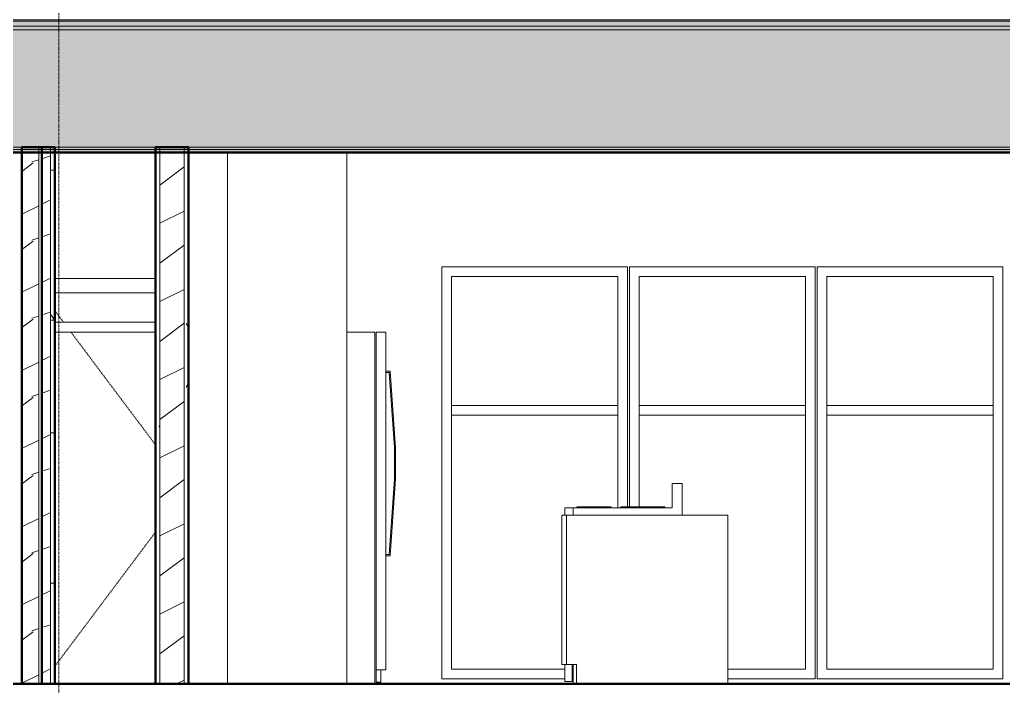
# Model space of a CAD drawing. Header units: inches. Extents: x 9610 to 16692, y -360 to 647.
# Drawn here: x 14632.6 to 14833.9, y -0.5 to 135.9 of the extents above; entities that cross this region are included whole.
import ezdxf

# ---------------------------------------------------------------- set-up
doc = ezdxf.new("R2010")
doc.units = ezdxf.units.IN
doc.header["$MEASUREMENT"] = 0
for name, pattern in [('Aligning Line 1_8_', [0.25, 0.125, -0.125]), ('Dash 1_16_', [0.125, 0.0625, -0.0625]), ('Grid Line 1_2_', [0.875, 0.5, -0.125, 0.125, -0.125])]:
    doc.linetypes.add(name, pattern=pattern)
for name, color, linetype, lineweight in [('0-4', 55, 'Continuous', 9), ('0-6', 170, 'Continuous', 5), ('A-DOOR-2', 250, 'Dash 1_16_', 9), ('A-DOOR-FRAM-1', 250, 'Continuous', 9), ('A-FLOR-10', 192, 'Continuous', 50), ('A-FLOR-3', 8, 'Continuous', 5), ('A-FLOR-4', 31, 'Continuous', 5), ('A-FLOR-5', 251, 'Continuous', 5), ('A-FLOR-LEVL-1', 51, 'Grid Line 1_2_', 9), ('A-FLOR-MCUT', 51, 'Continuous', 13), ('A-FLOR-PATT-1', 8, 'Continuous', 9), ('A-GLAZ-1', 135, 'Continuous', 13), ('A-WALL-1', 10, 'Continuous', 50), ('A-WALL-2', 7, 'Continuous', 13), ('A-WALL-3', 135, 'Continuous', 13), ('A-WALL-PATT-1', 250, 'Continuous', 9), ('A-WALL-PATT-2', 55, 'Continuous', 9), ('G-ANNO-SYMB', 111, 'Aligning Line 1_8_', 9), ('Q-CASE-3', 55, 'Continuous', 9), ('Q-SPCQ-1', 55, 'Continuous', 9), ('S-GRID-1', 1, 'Grid Line 1_2_', 9)]:
    doc.layers.add(name, color=color, linetype=linetype, lineweight=lineweight)
pattern_1 = [(0, (3257.106, 59.024), (30.72, 7.68), [1.267, -21.773, 1.267, -21.773, -122.88]), (0, (3257.106, 59.024), (30.72, 7.68), [-46.08, 1.267, -44.813, 1.267, -21.773, -53.76]), (0, (3257.106, 59.024), (30.72, 7.68), [-115.2, 1.267, -14.093, 1.267, -37.133]), (120, (3268.626, 62.864), (-22.01108, 22.7643), [1.267, -21.773, 1.267, -21.773, -122.88]), (120, (3268.626, 62.864), (-22.01108, 22.7643), [-46.08, 1.267, -44.813, 1.267, -21.773, -53.76]), (120, (3268.626, 62.864), (-22.01108, 22.7643), [-115.2, 1.267, -14.093, 1.267, -37.133]), (240, (3272.466, 78.224), (-8.70892, -30.4443), [1.267, -21.773, 1.267, -21.773, -122.88]), (240, (3272.466, 78.224), (-8.70892, -30.4443), [-46.08, 1.267, -44.813, 1.267, -21.773, -53.76]), (240, (3272.466, 78.224), (-8.70892, -30.4443), [-115.2, 1.267, -14.093, 1.267, -37.133])]
pattern_2 = [(216.87, (3263.504, 75.018), (47.980943, 31.987086), [7.997, -71.971]), (206.565, (3273.1, 70.22), (-15.99371, -15.99413), [17.881, -17.881]), (198.435, (3273.1, 62.223), (-31.98674, -15.99388), [10.115, -40.461])]

# ---------------------------------------------------------------- blocks, each defined once
blk = doc.blocks.new('Single-Flush - 30_ x 80_-1421383-BUILDING SECTION - NORTH_SOUTH - LOOKING WEST')
at = {"layer": 'A-DOOR-2'}
for p, q in [((3480.49, 76.43), (3482.31, 74)), ((3483.81, 72), (3501.15, 48.89)), ((3480.49, 3.57), (3501.15, 31.11))]:
    blk.add_line(p, q, dxfattribs=at)
at = {"layer": 'A-DOOR-FRAM-1'}
for p, q in [((3501.15, 83), (3480.49, 83)), ((3480.49, 80), (3501.15, 80))]:
    blk.add_line(p, q, dxfattribs=at)
blk = doc.blocks.new('OD_CW_Closet - OD_CW_Closet-1943764-BUILDING SECTION - NORTH_SOUTH - LOOKING WEST')
at = {"layer": 'Q-CASE-3'}
for p, q in [((3501.15, 74), (3480.49, 74)), ((3480.49, 72), (3501.15, 72))]:
    blk.add_line(p, q, dxfattribs=at)
blk = doc.blocks.new('Refrigerator_-_Side-by-Side_6047 - 36_ X 30_-1372843-BUILDING SECTION - NORTH_SOUTH - LOOKING WEST')
at = {"layer": 'Q-SPCQ-1'}
for p, q in [((3546, 72), (3540.25, 72)), ((3546, 0), (3546, 72)), ((3546.25, 2.87), (3546.25, 72)), ((3546.25, 72), (3548.25, 72)), ((3548.25, 72), (3548.25, 2.87)), ((3549.15, 64), (3548.25, 64)), ((3548.25, 63.75), (3548.92, 63.75)), ((3548.92, 63.75), (3550, 48.28)), ((3550.25, 48.29), (3549.15, 64)), ((3550, 48.28), (3550, 41.95)), ((3550.25, 41.94), (3550.25, 48.29)), ((3550, 41.95), (3548.92, 26.48)), ((3549.15, 26.23), (3550.25, 41.94)), ((3548.92, 26.48), (3548.25, 26.48)), ((3548.25, 26.23), (3549.15, 26.23)), ((3547.25, 2.87), (3546.25, 2.87)), ((3546.25, 2.87), (3546.25, 0.37)), ((3548.25, 2.87), (3546.25, 2.87)), ((3547.25, 0.37), (3547.25, 2.87)), ((3546.25, 0.37), (3547.25, 0.37))]:
    blk.add_line(p, q, dxfattribs=at)
blk = doc.blocks.new('Range - 24_ x 24_-1352610-BUILDING SECTION - NORTH_SOUTH - LOOKING WEST')
at = {"layer": 'Q-SPCQ-1'}
for p, q in [((3608.87, 41), (3606.87, 41)), ((3606.87, 41), (3606.87, 36)), ((3608.87, 41), (3608.87, 34.5)), ((3587.37, 36.25), (3587.37, 36)), ((3587.43, 36.25), (3587.84, 36.25)), ((3587.87, 36.25), (3587.87, 36)), ((3587.87, 36.25), (3590.87, 36.25)), ((3590.87, 36.25), (3593.87, 36.25)), ((3593.87, 36), (3593.87, 36.25)), ((3593.9, 36.25), (3594.32, 36.25)), ((3594.37, 36), (3594.37, 36.25)), ((3596.37, 36.25), (3596.37, 36)), ((3596.37, 36.25), (3597.84, 36.25)), ((3597.87, 36.25), (3597.87, 36)), ((3597.87, 36.25), (3600.87, 36.25)), ((3600.87, 36.25), (3603.87, 36.25)), ((3603.87, 36), (3603.87, 36.25)), ((3603.91, 36.25), (3605.37, 36.25)), ((3605.37, 36), (3605.37, 36.25)), ((3584.87, 34.5), (3584.87, 36)), ((3584.87, 36), (3586.62, 36)), ((3586.62, 34.5), (3586.62, 36)), ((3606.87, 36), (3586.62, 36)), ((3586.62, 36), (3586.62, 34.5)), ((3584.87, 0.5), (3584.87, 4)), ((3586.37, 4), (3586.37, 0.5)), ((3586.62, 0), (3586.62, 4)), ((3586.37, 0.5), (3584.87, 0.5))]:
    blk.add_line(p, q, dxfattribs=at)
blk = doc.blocks.new('OD_CW_Base Cabinet - OD_CW_Base Cabinet-2100134-BUILDING SECTION - NORTH_SOUTH - LOOKING WEST')
at = {"layer": 'Q-CASE-3'}
for p, q in [((3584.25, 34.5), (3584.25, 4)), ((3585.25, 34.5), (3584.25, 34.5)), ((3585.25, 4), (3585.25, 34.5)), ((3585.25, 34.5), (3585.25, 4)), ((3618.25, 34.5), (3585.25, 34.5)), ((3618.25, 0), (3618.25, 34.5)), ((3584.25, 4), (3585.25, 4)), ((3585.25, 4), (3587.25, 4)), ((3587.25, 4), (3587.25, 0))]:
    blk.add_line(p, q, dxfattribs=at)
blk = doc.blocks.new('CTR - 1st Phase - Unit Layouts_rvt-2-BUILDING SECTION - NORTH_SOUTH - LOOKING WEST')
at = {"layer": 'A-WALL-PATT-1'}
h = blk.add_hatch(dxfattribs=at)
h.set_pattern_fill('FP_43', color=256, style=0, pattern_type=2)
h.set_pattern_definition(pattern_1)
h.paths.add_polyline_path([(3477.22, 0), (3477.85, 0), (3477.85, 108.75), (3477.22, 108.75), (3477.22, 0.61)], flags=0)
h = blk.add_hatch(dxfattribs=at)
h.set_pattern_fill('FP_43', color=256, style=0, pattern_type=2)
h.set_pattern_definition(pattern_1)
h.paths.add_polyline_path([(3480.49, 0), (3480.49, 108.75), (3479.61, 108.75), (3479.61, 0)], flags=0)
h = blk.add_hatch(dxfattribs=at)
h.set_pattern_fill('FP_43', color=256, style=0, pattern_type=2)
h.set_pattern_definition(pattern_1)
h.paths.add_polyline_path([(3501.15, 0), (3502.03, 0), (3502.03, 108.75), (3501.15, 108.75), (3501.15, 22.68)], flags=0)
h = blk.add_hatch(dxfattribs=at)
h.set_pattern_fill('FP_43', color=256, style=0, pattern_type=2)
h.set_pattern_definition(pattern_1)
h.paths.add_polyline_path([(3507.86, 0), (3507.86, 108.75), (3506.98, 108.75), (3506.98, 0), (3507.81, 0)], flags=0)
at = {"layer": 'A-WALL-PATT-2'}
h = blk.add_hatch(dxfattribs=at)
h.set_pattern_fill('FP_46', color=256, style=0, pattern_type=2)
h.set_pattern_definition(pattern_2)
h.paths.add_polyline_path([(3473.78, 0), (3477.22, 0), (3477.22, 108.75), (3473.78, 108.75), (3473.78, 0.61)], flags=0)
h = blk.add_hatch(dxfattribs=at)
h.set_pattern_fill('FP_46', color=256, style=0, pattern_type=2)
h.set_pattern_definition(pattern_2)
h.paths.add_polyline_path([(3479.61, 0), (3479.61, 108.75), (3477.85, 108.75), (3477.85, 0)], flags=0)
h = blk.add_hatch(dxfattribs=at)
h.set_pattern_fill('FP_46', color=256, style=0, pattern_type=2)
h.set_pattern_definition(pattern_2)
h.paths.add_polyline_path([(3506.98, 0), (3506.98, 108.75), (3502.03, 108.75), (3502.03, 0)], flags=0)
at = {"layer": 'A-WALL-1'}
for p, q in [((3477.85, 109.87), (3473.78, 109.87)), ((3473.78, 109.87), (3473.78, 0)), ((3477.85, 0), (3477.85, 109.87)), ((3480.49, 109.87), (3477.85, 109.87)), ((3477.85, 109.87), (3477.85, 0)), ((3480.49, 0), (3480.49, 109.87)), ((3507.86, 109.87), (3501.15, 109.87)), ((3501.15, 109.87), (3501.15, 0)), ((3507.86, 0), (3507.86, 109.87)), ((3473.78, 0), (3477.85, 0)), ((3477.85, 0), (3480.49, 0)), ((3501.15, 0), (3507.86, 0))]:
    blk.add_line(p, q, dxfattribs=at)
at = {"layer": 'A-WALL-2'}
for p, q in [((3477.22, 0), (3477.22, 109.87)), ((3479.61, 109.87), (3479.61, 0)), ((3502.03, 109.87), (3502.03, 0)), ((3506.98, 109.87), (3506.98, 0))]:
    blk.add_line(p, q, dxfattribs=at)
at = {"layer": 'A-WALL-3'}
for p, q in [((3515.88, 108.75), (3515.88, 0)), ((3540.25, 0), (3540.25, 108.75))]:
    blk.add_line(p, q, dxfattribs=at)
at = {"layer": '0-4'}
for name in ['Single-Flush - 30_ x 80_-1421383-BUILDING SECTION - NORTH_SOUTH - LOOKING WEST', 'OD_CW_Closet - OD_CW_Closet-1943764-BUILDING SECTION - NORTH_SOUTH - LOOKING WEST', 'Refrigerator_-_Side-by-Side_6047 - 36_ X 30_-1372843-BUILDING SECTION - NORTH_SOUTH - LOOKING WEST', 'Range - 24_ x 24_-1352610-BUILDING SECTION - NORTH_SOUTH - LOOKING WEST', 'OD_CW_Base Cabinet - OD_CW_Base Cabinet-2100134-BUILDING SECTION - NORTH_SOUTH - LOOKING WEST']:
    blk.add_blockref(name, (0, 0), dxfattribs=at)
blk = doc.blocks.new('_THE_ WINDOW _ DOOR - Window - 1st Floor-V88-BUILDING SECTION - NORTH_SOUTH - LOOKING WEST')
at = {"layer": 'A-GLAZ-1'}
for p, q in [((3561.71, 83.37), (3595.74, 83.37)), ((3561.71, 3), (3561.71, 83.37)), ((3595.74, 83.37), (3595.74, 36)), ((3561.71, 57), (3561.71, 55)), ((3595.74, 57), (3561.71, 57)), ((3595.74, 55), (3595.74, 57)), ((3561.71, 55), (3595.74, 55)), ((3584.87, 3), (3561.71, 3)), ((3586.62, 3), (3586.37, 3))]:
    blk.add_line(p, q, dxfattribs=at)
blk = doc.blocks.new('_THE_ WINDOW _ DOOR - Window - 1st Floor-V108-BUILDING SECTION - NORTH_SOUTH - LOOKING WEST')
at = {"layer": 'A-GLAZ-1'}
for p, q in [((3600.11, 83.37), (3634.14, 83.37)), ((3600.11, 36.25), (3600.11, 83.37)), ((3634.14, 83.37), (3634.14, 3)), ((3600.11, 57), (3600.11, 55)), ((3634.14, 57), (3600.11, 57)), ((3634.14, 55), (3634.14, 57)), ((3600.11, 55), (3634.14, 55)), ((3634.14, 3), (3618.25, 3))]:
    blk.add_line(p, q, dxfattribs=at)
blk = doc.blocks.new('_THE_ WINDOW _ DOOR - Window - 1st Floor-2113384-BUILDING SECTION - NORTH_SOUTH - LOOKING WEST')
at = {"layer": 'A-GLAZ-1'}
for p, q in [((3369.4, 83.37), (3403.42, 83.37)), ((3369.4, 3), (3369.4, 83.37)), ((3403.42, 83.37), (3403.42, 3)), ((3369.4, 57), (3369.4, 55)), ((3403.42, 57), (3369.4, 57)), ((3403.42, 55), (3403.42, 57)), ((3369.4, 55), (3403.42, 55)), ((3403.42, 3), (3369.4, 3))]:
    blk.add_line(p, q, dxfattribs=at)

msp = doc.modelspace()

# ---------------------------------------------------------------- hatches: boundary and pattern name
at = {"layer": 'A-FLOR-3'}
h = msp.add_hatch(color=256, dxfattribs=at)
h.paths.add_polyline_path([(15011.164, 135.625), (15011.789, 135.6574), (15011.789, 135.875), (13859.639, 135.875), (13859.639, 135.625), (14994.9257, 135.625)], flags=0)
h.paths.add_polyline_path([(13235.489, 135.625), (13683.639, 135.625), (13683.639, 135.875), (13235.489, 135.8684), (13235.489, 135.6574)], flags=0)
at = {"layer": 'A-FLOR-4'}
h = msp.add_hatch(color=256, dxfattribs=at)
h.paths.add_polyline_path([(13475.3994, 109.875), (13683.639, 109.875), (13683.639, 133.875), (13229.989, 133.875), (13229.989, 109.875), (13407.8649, 109.875)], flags=0)
h.paths.add_polyline_path([(14015.6754, 109.875), (15017.289, 109.875), (15017.289, 133.875), (13859.639, 133.875), (13859.639, 109.875), (13981.9082, 109.875)], flags=0)
at = {"layer": 'A-FLOR-5'}
h = msp.add_hatch(color=256, dxfattribs=at)
h.paths.add_polyline_path([(13265.764, 109.375), (13519.464, 109.375), (13519.464, 109.875), (13265.764, 109.875), (13265.764, 109.4483)], flags=0)
h.paths.add_polyline_path([(14981.514, 109.375), (14981.514, 109.875), (13859.639, 109.875), (13859.639, 109.375), (14978.042, 109.375)], flags=0)
h.paths.add_polyline_path([(13522.964, 109.375), (13679.889, 109.375), (13679.889, 109.875), (13522.964, 109.875), (13522.964, 109.6827)], flags=0)
h.paths.add_polyline_path([(13683.639, 109.375), (13683.639, 109.875), (13683.389, 109.8747), (13683.389, 109.375)], flags=0)
at = {"layer": 'A-FLOR-PATT-1'}
h = msp.add_hatch(dxfattribs=at)
h.set_pattern_fill('FP_44', color=256, style=0, pattern_type=2)
h.set_pattern_definition([(0, (14416.4212, 59.024), (15.36, 3.84), [1.267, -10.253, 1.267, -10.253, -61.44]), (0, (14416.4212, 59.024), (15.36, 3.84), [-23.04, 1.267, -21.773, 1.267, -10.253, -26.88]), (0, (14416.4212, 59.024), (15.36, 3.84), [-57.6, 1.267, -6.413, 1.267, -17.933]), (120, (14422.1812, 60.944), (-11.005538, 11.38215), [1.267, -10.253, 1.267, -10.253, -61.44]), (120, (14422.1812, 60.944), (-11.005538, 11.38215), [-23.04, 1.267, -21.773, 1.267, -10.253, -26.88]), (120, (14422.1812, 60.944), (-11.005538, 11.38215), [-57.6, 1.267, -6.413, 1.267, -17.933]), (240, (14424.1012, 68.624), (-4.354462, -15.22215), [1.267, -10.253, 1.267, -10.253, -61.44]), (240, (14424.1012, 68.624), (-4.354462, -15.22215), [-23.04, 1.267, -21.773, 1.267, -10.253, -26.88]), (240, (14424.1012, 68.624), (-4.354462, -15.22215), [-57.6, 1.267, -6.413, 1.267, -17.933])])
h.paths.add_polyline_path([(13235.489, 134.625), (13683.639, 134.625), (13683.639, 135.625), (13235.489, 135.625)], flags=0)
h.paths.add_polyline_path([(14488.4169, 134.625), (15011.789, 134.625), (15011.789, 135.625), (13859.639, 135.625), (13859.639, 134.625), (14468.2876, 134.625)], flags=0)
h = msp.add_hatch(dxfattribs=at)
h.set_pattern_fill('FP_45', color=256, style=0, pattern_type=2)
h.set_pattern_definition([(0, (14416.421, 59.024), (0, 4.798), []), (315, (14416.4212, 59.024), (4.798427, 0), [6.786, -6.786]), (45, (14416.4212, 59.024), (4.798427, 0), [6.786, -6.786])])
h.paths.add_polyline_path([(15017.289, 133.875), (15017.289, 134.625), (13859.639, 134.625), (13859.639, 133.875), (15011.8093, 133.875)], flags=0)
h.paths.add_polyline_path([(13475.3994, 133.875), (13683.639, 133.875), (13683.639, 134.625), (13229.989, 134.625), (13229.989, 133.875), (13467.9533, 133.875)], flags=0)
h = msp.add_hatch(dxfattribs=at)
h.set_pattern_fill('FP_43', color=256, style=0, pattern_type=2)
h.set_pattern_definition([(0, (14416.421, 59.024), (30.72, 7.68), [1.267, -21.773, 1.267, -21.773, -122.88]), (0, (14416.421, 59.024), (30.72, 7.68), [-46.08, 1.267, -44.813, 1.267, -21.773, -53.76]), (0, (14416.421, 59.024), (30.72, 7.68), [-115.2, 1.267, -14.093, 1.267, -37.133]), (120, (14427.941, 62.864), (-22.011075, 22.7643), [1.267, -21.773, 1.267, -21.773, -122.88]), (120, (14427.941, 62.864), (-22.011075, 22.7643), [-46.08, 1.267, -44.813, 1.267, -21.773, -53.76]), (120, (14427.941, 62.864), (-22.011075, 22.7643), [-115.2, 1.267, -14.093, 1.267, -37.133]), (240, (14431.781, 78.224), (-8.708925, -30.4443), [1.267, -21.773, 1.267, -21.773, -122.88]), (240, (14431.781, 78.224), (-8.708925, -30.4443), [-46.08, 1.267, -44.813, 1.267, -21.773, -53.76]), (240, (14431.781, 78.224), (-8.708925, -30.4443), [-115.2, 1.267, -14.093, 1.267, -37.133])])
h.paths.add_polyline_path([(13265.764, 108.75), (13519.464, 108.75), (13519.464, 109.375), (13265.764, 109.375)], flags=0)
h.paths.add_polyline_path([(13683.389, 108.75), (13683.639, 108.75), (13683.639, 109.375), (13683.389, 109.3746)], flags=0)
h.paths.add_polyline_path([(13679.889, 108.75), (13679.889, 109.375), (13522.964, 109.375), (13522.964, 108.75), (13678.0029, 108.75)], flags=0)
h.paths.add_polyline_path([(14657.2532, 108.75), (14981.514, 108.7586), (14981.514, 109.375), (13859.639, 109.375), (13859.639, 108.75), (14638.2923, 108.75)], flags=0)

# ---------------------------------------------------------------- linework, layer by layer
at = {"layer": 'A-FLOR-10'}
for p, q in [((13859.639, 108.75), (14981.514, 108.75)), ((14981.514, 0), (14422.039, 0))]:
    msp.add_line(p, q, dxfattribs=at)
at = {"layer": 'A-FLOR-LEVL-1'}
msp.add_line((12974.2716, 0), (15327.2797, 0), dxfattribs=at)
at = {"layer": 'A-FLOR-MCUT'}
for p, q in [((15011.789, 135.875), (13791.639, 135.875)), ((15011.789, 135.625), (13791.639, 135.625)), ((15011.789, 134.625), (13859.639, 134.625)), ((15017.289, 133.875), (13859.639, 133.875)), ((14990.139, 109.875), (13859.639, 109.875)), ((14981.514, 109.375), (13859.639, 109.375))]:
    msp.add_line(p, q, dxfattribs=at)
at = {"layer": 'A-WALL-3'}
for p, q in [((14719.0265, 1), (14719.0265, 85.375)), ((14719.0265, 85.375), (14757.0515, 85.375)), ((14757.0515, 85.375), (14757.0515, 36.25)), ((14757.4265, 36.25), (14757.4265, 85.375)), ((14757.4265, 85.375), (14795.4515, 85.375)), ((14795.4515, 85.375), (14795.4515, 1)), ((14795.8265, 1), (14795.8265, 85.375)), ((14795.8265, 85.375), (14833.8515, 85.375)), ((14833.8515, 85.375), (14833.8515, 1)), ((14744.189, 1), (14719.0265, 1)), ((14745.939, 1), (14745.689, 1)), ((14795.4515, 1), (14777.564, 1)), ((14833.8515, 1), (14795.8265, 1))]:
    msp.add_line(p, q, dxfattribs=at)
at = {"layer": 'G-ANNO-SYMB'}
msp.add_line((13070.1924, 0), (15231.2964, 0), dxfattribs=at)
at = {"layer": 'S-GRID-1'}
msp.add_line((14640.639, -159.8356), (14640.639, 470.5), dxfattribs=at)

# ---------------------------------------------------------------- block references
at = {"layer": '0-6'}
msp.add_blockref('CTR - 1st Phase - Unit Layouts_rvt-2-BUILDING SECTION - NORTH_SOUTH - LOOKING WEST', (11159.3152, 0), dxfattribs=at)
at = {"layer": 'A-GLAZ-1'}
for name, p in [('_THE_ WINDOW _ DOOR - Window - 1st Floor-V88-BUILDING SECTION - NORTH_SOUTH - LOOKING WEST', (11159.3152, 0)), ('_THE_ WINDOW _ DOOR - Window - 1st Floor-V108-BUILDING SECTION - NORTH_SOUTH - LOOKING WEST', (11159.3152, 0)), ('_THE_ WINDOW _ DOOR - Window - 1st Floor-2113384-BUILDING SECTION - NORTH_SOUTH - LOOKING WEST', (11428.4285, 0))]:
    msp.add_blockref(name, p, dxfattribs=at)

doc.saveas('drawing.dxf')
